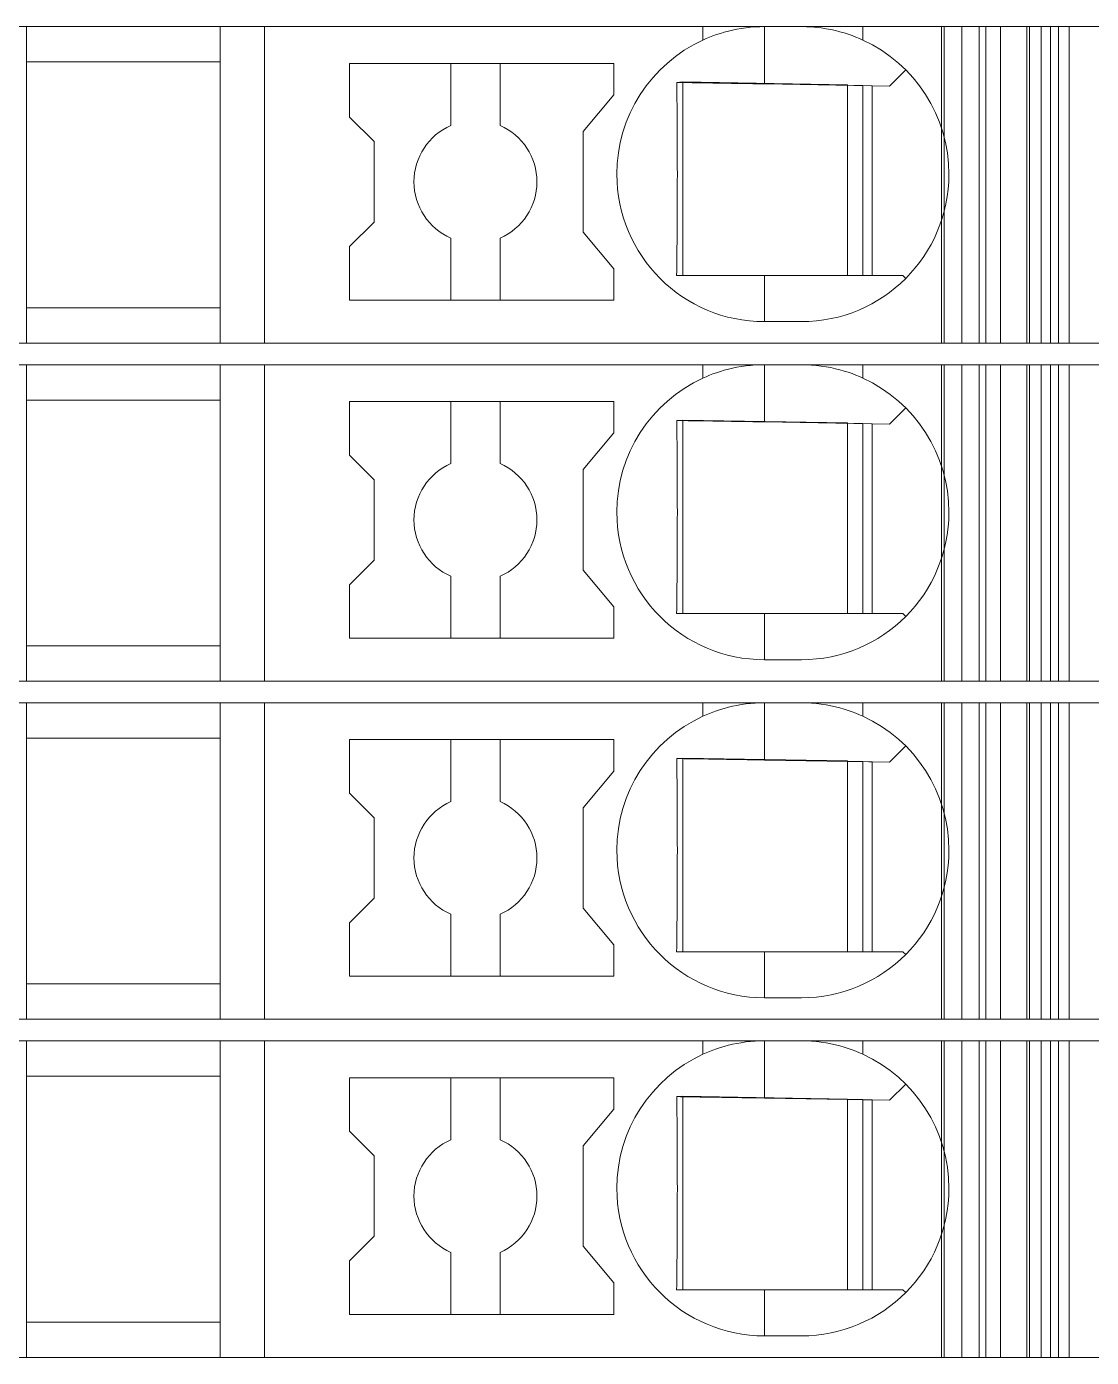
# Model space of a CAD drawing. Header units: millimetres. Extents: x 0 to 1680, y 0 to 1188.
# Drawn here: x 937.05 to 954.37, y 276.35 to 298 of the extents above; entities that cross this region are included whole.
import ezdxf
from ezdxf.enums import TextEntityAlignment as Align

# ---------------------------------------------------------------- set-up
doc = ezdxf.new("R2010")
doc.units = ezdxf.units.MM
for name, color, linetype, lineweight in [('EPLAN309', 5, 'Continuous', 5), ('EPLAN493', 5, 'Continuous', 5), ('MAIN-1', 7, 'Continuous', 5), ('MAIN-2', 7, 'Continuous', 5)]:
    doc.layers.add(name, color=color, linetype=linetype, lineweight=lineweight)
doc.styles.add('Tahoma', font='')
doc.styles.get('Tahoma').set_extended_font_data('Tahoma')

# ---------------------------------------------------------------- blocks, each defined once
blk = doc.blocks.new('EPLSYM_LibrarySPECIAL_Symbol12_Variant0_Placement8_59')
at = {"layer": 'EPLAN309', "lineweight": 13, "ltscale": 16}
blk.add_lwpolyline([(0, -5.15), (68.15, -5.15), (68.15, 0), (0, 0)], close=True, dxfattribs=at)
at = {"layer": 'EPLAN493', "color": 5, "style": 'Tahoma'}
blk.add_attdef('17_20450', text='', height=2.3478, dxfattribs=at).set_placement((0, -21.83478), align=Align.MIDDLE_RIGHT)
blk = doc.blocks.new('EPLSYM_LibrarySPECIAL_Symbol12_Variant0_Placement8_60')
at = {"layer": 'EPLAN309', "lineweight": 13, "ltscale": 16}
blk.add_lwpolyline([(0, -5.15), (68.15, -5.15), (68.15, 0), (0, 0)], close=True, dxfattribs=at)
at = {"layer": 'EPLAN493', "color": 5, "style": 'Tahoma'}
blk.add_attdef('17_20450', text='', height=2.3478, dxfattribs=at).set_placement((0, -21.83478), align=Align.MIDDLE_RIGHT)
blk = doc.blocks.new('EPLSYM_LibrarySPECIAL_Symbol12_Variant0_Placement8_61')
at = {"layer": 'EPLAN309', "lineweight": 13, "ltscale": 16}
blk.add_lwpolyline([(0, -5.15), (68.15, -5.15), (68.15, 0), (0, 0)], close=True, dxfattribs=at)
at = {"layer": 'EPLAN493', "color": 5, "style": 'Tahoma'}
blk.add_attdef('17_20450', text='', height=2.3478, dxfattribs=at).set_placement((0, -21.83478), align=Align.MIDDLE_RIGHT)
blk = doc.blocks.new('EPLSYM_LibrarySPECIAL_Symbol12_Variant0_Placement8_62')
at = {"layer": 'EPLAN309', "lineweight": 13, "ltscale": 16}
blk.add_lwpolyline([(0, -5.15), (68.15, -5.15), (68.15, 0), (0, 0)], close=True, dxfattribs=at)
at = {"layer": 'EPLAN493', "color": 5, "style": 'Tahoma'}
blk.add_attdef('17_20450', text='', height=2.3478, dxfattribs=at).set_placement((0, -21.83478), align=Align.MIDDLE_RIGHT)

msp = doc.modelspace()

# ---------------------------------------------------------------- linework, layer by layer
at = {"layer": 'MAIN-1'}
for p, q in [((937.05, 298), (940.2, 298)), ((937.05, 298), (937.05, 292.85)), ((940.919, 298), (940.2, 298)), ((940.2, 292.85), (940.2, 298)), ((948.05, 298), (940.919, 298)), ((940.919, 298), (940.919, 292.85)), ((948.05, 298), (949.05, 298)), ((948.05, 297.782), (948.05, 298)), ((948.397, 297.909), (948.333, 297.89)), ((948.463, 297.927), (948.397, 297.909)), ((948.531, 297.943), (948.463, 297.927)), ((948.601, 297.958), (948.531, 297.943)), ((948.673, 297.97), (948.601, 297.958)), ((948.746, 297.981), (948.673, 297.97)), ((948.821, 297.989), (948.746, 297.981)), ((948.897, 297.995), (948.821, 297.989)), ((948.973, 297.999), (948.897, 297.995)), ((949.05, 298), (948.973, 297.999)), ((949.05, 297.068), (949.05, 298)), ((949.05, 298), (949.65, 298)), ((949.65, 298), (949.732, 297.999)), ((950.65, 298), (949.65, 298)), ((949.732, 297.999), (949.814, 297.994)), ((949.814, 297.994), (949.896, 297.987)), ((949.896, 297.987), (949.975, 297.978)), ((949.975, 297.978), (950.053, 297.966)), ((950.053, 297.966), (950.13, 297.952)), ((950.13, 297.952), (950.204, 297.935)), ((950.204, 297.935), (950.275, 297.917)), ((950.275, 297.917), (950.345, 297.897)), ((950.65, 298), (953.704, 298)), ((950.65, 297.782), (950.65, 298)), ((953.832, 298), (953.704, 298)), ((953.704, 292.85), (953.704, 298)), ((953.832, 298), (954.367, 298)), ((953.832, 292.85), (953.832, 298)), ((948.102, 297.805), (948.05, 297.782)), ((948.156, 297.827), (948.102, 297.805)), ((948.213, 297.849), (948.156, 297.827)), ((948.272, 297.87), (948.213, 297.849)), ((948.333, 297.89), (948.272, 297.87)), ((950.345, 297.897), (950.411, 297.876)), ((950.411, 297.876), (950.475, 297.854)), ((950.475, 297.854), (950.536, 297.831)), ((950.536, 297.831), (950.594, 297.806)), ((950.594, 297.806), (950.65, 297.782)), ((937.05, 297.425), (940.2, 297.425)), ((942.3, 297.4), (942.3, 296.529)), ((942.3, 297.4), (946.6, 297.4)), ((943.95, 297.4), (943.95, 296.392)), ((944.75, 296.392), (944.75, 297.4)), ((946.6, 296.889), (946.6, 297.4)), ((951.083, 297.033), (951.347, 297.297)), ((947.624, 297.092), (947.625, 297.022)), ((947.685, 297.091), (947.624, 297.092)), ((947.746, 297.09), (947.685, 297.091)), ((947.721, 297.091), (947.721, 293.95)), ((947.809, 297.089), (947.746, 297.09)), ((947.873, 297.088), (947.809, 297.089)), ((947.937, 297.087), (947.873, 297.088)), ((948.003, 297.086), (947.937, 297.087)), ((948.071, 297.085), (948.003, 297.086)), ((948.14, 297.084), (948.071, 297.085)), ((948.21, 297.082), (948.14, 297.084)), ((948.283, 297.081), (948.21, 297.082)), ((948.358, 297.08), (948.283, 297.081)), ((948.435, 297.079), (948.358, 297.08)), ((948.514, 297.077), (948.435, 297.079)), ((948.597, 297.076), (948.514, 297.077)), ((948.682, 297.075), (948.597, 297.076)), ((948.771, 297.073), (948.682, 297.075)), ((948.862, 297.071), (948.771, 297.073)), ((948.955, 297.07), (948.862, 297.071)), ((949.05, 297.068), (948.955, 297.07)), ((949.05, 297.068), (951.083, 297.033)), ((950.4, 297.045), (950.4, 293.95)), ((950.65, 293.95), (950.65, 297.04)), ((946.1, 296.293), (946.6, 296.889)), ((947.625, 297.022), (947.625, 296.95)), ((947.625, 296.95), (947.626, 296.877)), ((947.626, 296.877), (947.627, 296.803)), ((950.8, 297.038), (950.8, 293.95)), ((947.627, 296.803), (947.628, 296.727)), ((947.628, 296.727), (947.628, 296.649)), ((947.628, 296.649), (947.629, 296.57)), ((942.7, 296.129), (942.3, 296.529)), ((947.629, 296.57), (947.63, 296.488)), ((947.63, 296.488), (947.63, 296.404)), ((947.63, 296.404), (947.631, 296.317)), ((946.1, 296.293), (946.1, 294.657)), ((947.631, 296.317), (947.631, 296.226)), ((947.631, 296.226), (947.632, 296.132)), ((942.7, 296.129), (942.7, 294.821)), ((947.632, 296.132), (947.633, 296.034)), ((947.633, 296.034), (947.633, 295.931)), ((947.633, 295.931), (947.633, 295.824)), ((947.633, 295.824), (947.633, 295.713)), ((947.633, 295.713), (947.634, 295.6)), ((947.634, 295.6), (947.633, 295.479)), ((947.633, 295.479), (947.633, 295.361)), ((947.633, 295.361), (947.633, 295.247)), ((947.633, 295.247), (947.632, 295.138)), ((947.632, 295.138), (947.632, 295.034)), ((947.632, 295.034), (947.631, 294.934)), ((947.631, 294.934), (947.631, 294.839)), ((942.7, 294.821), (942.3, 294.421)), ((946.1, 294.657), (946.6, 294.061)), ((947.629, 294.659), (947.628, 294.573)), ((947.63, 294.748), (947.629, 294.659)), ((947.631, 294.839), (947.63, 294.748)), ((943.95, 294.558), (943.95, 293.55)), ((944.75, 294.558), (944.75, 293.55)), ((947.628, 294.49), (947.627, 294.408)), ((947.628, 294.573), (947.628, 294.49)), ((942.3, 294.421), (942.3, 293.55)), ((947.625, 294.25), (947.624, 294.174)), ((947.626, 294.329), (947.625, 294.25)), ((947.627, 294.408), (947.626, 294.329)), ((946.6, 293.55), (946.6, 294.061)), ((947.623, 294.024), (947.622, 293.95)), ((947.624, 294.098), (947.623, 294.024)), ((947.624, 294.174), (947.624, 294.098)), ((947.622, 293.95), (947.683, 293.95)), ((947.683, 293.95), (947.746, 293.95)), ((947.746, 293.95), (947.809, 293.95)), ((947.809, 293.95), (947.873, 293.95)), ((947.873, 293.95), (947.939, 293.95)), ((947.939, 293.95), (948.005, 293.95)), ((948.005, 293.95), (948.074, 293.95)), ((948.074, 293.95), (948.144, 293.95)), ((948.144, 293.95), (948.215, 293.95)), ((948.215, 293.95), (948.289, 293.95)), ((948.289, 293.95), (948.364, 293.95)), ((948.364, 293.95), (948.442, 293.95)), ((948.442, 293.95), (948.522, 293.95)), ((948.522, 293.95), (948.605, 293.95)), ((948.605, 293.95), (948.69, 293.95)), ((948.69, 293.95), (948.778, 293.95)), ((948.778, 293.95), (948.867, 293.95)), ((948.867, 293.95), (948.958, 293.95)), ((948.958, 293.95), (949.05, 293.95)), ((949.05, 293.95), (951.3, 293.95)), ((949.05, 293.95), (949.05, 293.2)), ((951.347, 293.903), (951.3, 293.95)), ((937.05, 293.425), (940.2, 293.425)), ((946.6, 293.55), (942.3, 293.55)), ((949.65, 293.2), (949.05, 293.2)), ((937.05, 292.85), (940.2, 292.85)), ((940.919, 292.85), (940.2, 292.85)), ((940.919, 292.85), (953.704, 292.85)), ((952.544, 292.85), (952.544, 292.85)), ((952.65, 292.85), (952.65, 292.85)), ((953.832, 292.85), (953.704, 292.85)), ((953.832, 292.85), (954.367, 292.85)), ((937.05, 292.5), (940.2, 292.5)), ((937.05, 292.5), (937.05, 287.35)), ((940.919, 292.5), (940.2, 292.5)), ((940.2, 287.35), (940.2, 292.5)), ((948.05, 292.5), (940.919, 292.5)), ((940.919, 292.5), (940.919, 287.35)), ((948.05, 292.5), (949.05, 292.5)), ((948.05, 292.282), (948.05, 292.5)), ((948.897, 292.495), (948.821, 292.489)), ((948.973, 292.499), (948.897, 292.495)), ((949.05, 292.5), (948.973, 292.499)), ((949.05, 291.568), (949.05, 292.5)), ((949.05, 292.5), (949.65, 292.5)), ((949.65, 292.5), (949.732, 292.499)), ((950.65, 292.5), (949.65, 292.5)), ((949.732, 292.499), (949.814, 292.494)), ((949.814, 292.494), (949.896, 292.487)), ((950.65, 292.5), (953.704, 292.5)), ((950.65, 292.282), (950.65, 292.5)), ((953.832, 292.5), (953.704, 292.5)), ((953.704, 287.35), (953.704, 292.5)), ((953.832, 292.5), (954.367, 292.5)), ((953.832, 287.35), (953.832, 292.5)), ((948.102, 292.305), (948.05, 292.282)), ((948.156, 292.327), (948.102, 292.305)), ((948.213, 292.349), (948.156, 292.327)), ((948.272, 292.37), (948.213, 292.349)), ((948.333, 292.39), (948.272, 292.37)), ((948.397, 292.409), (948.333, 292.39)), ((948.463, 292.427), (948.397, 292.409)), ((948.531, 292.443), (948.463, 292.427)), ((948.601, 292.458), (948.531, 292.443)), ((948.673, 292.47), (948.601, 292.458)), ((948.746, 292.481), (948.673, 292.47)), ((948.821, 292.489), (948.746, 292.481)), ((949.896, 292.487), (949.975, 292.478)), ((949.975, 292.478), (950.053, 292.466)), ((950.053, 292.466), (950.13, 292.452)), ((950.13, 292.452), (950.204, 292.435)), ((950.204, 292.435), (950.275, 292.417)), ((950.275, 292.417), (950.345, 292.397)), ((950.345, 292.397), (950.411, 292.376)), ((950.411, 292.376), (950.475, 292.354)), ((950.475, 292.354), (950.536, 292.331)), ((950.536, 292.331), (950.594, 292.306)), ((950.594, 292.306), (950.65, 292.282)), ((937.05, 291.925), (940.2, 291.925)), ((942.3, 291.9), (942.3, 291.029)), ((942.3, 291.9), (946.6, 291.9)), ((943.95, 291.9), (943.95, 290.892)), ((944.75, 290.892), (944.75, 291.9)), ((946.6, 291.389), (946.6, 291.9)), ((951.083, 291.533), (951.347, 291.797)), ((947.624, 291.592), (947.625, 291.522)), ((947.685, 291.591), (947.624, 291.592)), ((947.625, 291.522), (947.625, 291.45)), ((947.625, 291.45), (947.626, 291.377)), ((947.746, 291.59), (947.685, 291.591)), ((947.721, 291.591), (947.721, 288.45)), ((947.809, 291.589), (947.746, 291.59)), ((947.873, 291.588), (947.809, 291.589)), ((947.937, 291.587), (947.873, 291.588)), ((948.003, 291.586), (947.937, 291.587)), ((948.071, 291.585), (948.003, 291.586)), ((948.14, 291.584), (948.071, 291.585)), ((948.21, 291.582), (948.14, 291.584)), ((948.283, 291.581), (948.21, 291.582)), ((948.358, 291.58), (948.283, 291.581)), ((948.435, 291.579), (948.358, 291.58)), ((948.514, 291.577), (948.435, 291.579)), ((948.597, 291.576), (948.514, 291.577)), ((948.682, 291.575), (948.597, 291.576)), ((948.771, 291.573), (948.682, 291.575)), ((948.862, 291.571), (948.771, 291.573)), ((948.955, 291.57), (948.862, 291.571)), ((949.05, 291.568), (948.955, 291.57)), ((949.05, 291.568), (951.083, 291.533)), ((950.4, 291.545), (950.4, 288.45)), ((950.65, 288.45), (950.65, 291.54)), ((950.8, 291.538), (950.8, 288.45)), ((946.1, 290.793), (946.6, 291.389)), ((947.626, 291.377), (947.627, 291.303)), ((947.627, 291.303), (947.628, 291.227)), ((947.628, 291.227), (947.628, 291.149)), ((942.7, 290.629), (942.3, 291.029)), ((947.628, 291.149), (947.629, 291.07)), ((947.629, 291.07), (947.63, 290.988)), ((947.63, 290.988), (947.63, 290.904)), ((946.1, 290.793), (946.1, 289.157)), ((947.63, 290.904), (947.631, 290.817)), ((947.631, 290.817), (947.631, 290.726)), ((942.7, 290.629), (942.7, 289.321)), ((947.631, 290.726), (947.632, 290.632)), ((947.632, 290.632), (947.633, 290.534)), ((947.633, 290.534), (947.633, 290.431)), ((947.633, 290.431), (947.633, 290.324)), ((947.633, 290.324), (947.633, 290.213)), ((947.633, 290.213), (947.634, 290.1)), ((947.634, 290.1), (947.633, 289.979)), ((947.633, 289.979), (947.633, 289.861)), ((947.633, 289.747), (947.632, 289.638)), ((947.633, 289.861), (947.633, 289.747)), ((947.632, 289.534), (947.631, 289.434)), ((947.632, 289.638), (947.632, 289.534)), ((942.7, 289.321), (942.3, 288.921)), ((947.63, 289.248), (947.629, 289.159)), ((947.631, 289.339), (947.63, 289.248)), ((947.631, 289.434), (947.631, 289.339)), ((943.95, 289.058), (943.95, 288.05)), ((944.75, 289.058), (944.75, 288.05)), ((946.1, 289.157), (946.6, 288.561)), ((947.629, 289.159), (947.628, 289.073)), ((947.628, 289.073), (947.628, 288.99)), ((942.3, 288.921), (942.3, 288.05)), ((947.626, 288.829), (947.625, 288.75)), ((947.627, 288.908), (947.626, 288.829)), ((947.628, 288.99), (947.627, 288.908)), ((947.624, 288.598), (947.623, 288.524)), ((947.625, 288.75), (947.624, 288.674)), ((947.624, 288.674), (947.624, 288.598)), ((946.6, 288.05), (946.6, 288.561)), ((947.623, 288.524), (947.622, 288.45)), ((947.622, 288.45), (947.683, 288.45)), ((947.683, 288.45), (947.746, 288.45)), ((947.746, 288.45), (947.809, 288.45)), ((947.809, 288.45), (947.873, 288.45)), ((947.873, 288.45), (947.939, 288.45)), ((947.939, 288.45), (948.005, 288.45)), ((948.005, 288.45), (948.074, 288.45)), ((948.074, 288.45), (948.144, 288.45)), ((948.144, 288.45), (948.215, 288.45)), ((948.215, 288.45), (948.289, 288.45)), ((948.289, 288.45), (948.364, 288.45)), ((948.364, 288.45), (948.442, 288.45)), ((948.442, 288.45), (948.522, 288.45)), ((948.522, 288.45), (948.605, 288.45)), ((948.605, 288.45), (948.69, 288.45)), ((948.69, 288.45), (948.778, 288.45)), ((948.778, 288.45), (948.867, 288.45)), ((948.867, 288.45), (948.958, 288.45)), ((948.958, 288.45), (949.05, 288.45)), ((949.05, 288.45), (951.3, 288.45)), ((949.05, 288.45), (949.05, 287.7)), ((951.347, 288.403), (951.3, 288.45)), ((946.6, 288.05), (942.3, 288.05)), ((937.05, 287.925), (940.2, 287.925)), ((949.65, 287.7), (949.05, 287.7)), ((937.05, 287.35), (940.2, 287.35)), ((940.919, 287.35), (940.2, 287.35)), ((940.919, 287.35), (953.704, 287.35)), ((952.544, 287.35), (952.544, 287.35)), ((952.65, 287.35), (952.65, 287.35)), ((953.832, 287.35), (953.704, 287.35)), ((953.832, 287.35), (954.367, 287.35)), ((937.05, 287), (940.2, 287)), ((937.05, 287), (937.05, 281.85)), ((940.919, 287), (940.2, 287)), ((940.2, 281.85), (940.2, 287)), ((948.05, 287), (940.919, 287)), ((940.919, 287), (940.919, 281.85)), ((948.05, 287), (949.05, 287)), ((948.05, 286.782), (948.05, 287)), ((948.272, 286.87), (948.213, 286.849)), ((948.333, 286.89), (948.272, 286.87)), ((948.397, 286.909), (948.333, 286.89)), ((948.463, 286.927), (948.397, 286.909)), ((948.531, 286.943), (948.463, 286.927)), ((948.601, 286.958), (948.531, 286.943)), ((948.673, 286.97), (948.601, 286.958)), ((948.746, 286.981), (948.673, 286.97)), ((948.821, 286.989), (948.746, 286.981)), ((948.897, 286.995), (948.821, 286.989)), ((948.973, 286.999), (948.897, 286.995)), ((949.05, 287), (948.973, 286.999)), ((949.05, 286.068), (949.05, 287)), ((949.05, 287), (949.65, 287)), ((949.65, 287), (949.732, 286.999)), ((950.65, 287), (949.65, 287)), ((949.732, 286.999), (949.814, 286.994)), ((949.814, 286.994), (949.896, 286.987)), ((949.896, 286.987), (949.975, 286.978)), ((949.975, 286.978), (950.053, 286.966)), ((950.053, 286.966), (950.13, 286.952)), ((950.13, 286.952), (950.204, 286.935)), ((950.204, 286.935), (950.275, 286.917)), ((950.275, 286.917), (950.345, 286.897)), ((950.345, 286.897), (950.411, 286.876)), ((950.411, 286.876), (950.475, 286.854)), ((950.65, 287), (953.704, 287)), ((950.65, 286.782), (950.65, 287)), ((953.832, 287), (953.704, 287)), ((953.704, 281.85), (953.704, 287)), ((953.832, 287), (954.367, 287)), ((953.832, 281.85), (953.832, 287)), ((948.102, 286.805), (948.05, 286.782)), ((948.156, 286.827), (948.102, 286.805)), ((948.213, 286.849), (948.156, 286.827)), ((950.475, 286.854), (950.536, 286.831)), ((950.536, 286.831), (950.594, 286.806)), ((950.594, 286.806), (950.65, 286.782)), ((937.05, 286.425), (940.2, 286.425)), ((942.3, 286.4), (942.3, 285.529)), ((942.3, 286.4), (946.6, 286.4)), ((943.95, 286.4), (943.95, 285.392)), ((944.75, 285.392), (944.75, 286.4)), ((946.6, 285.889), (946.6, 286.4)), ((951.083, 286.033), (951.347, 286.297)), ((947.624, 286.092), (947.625, 286.022)), ((947.685, 286.091), (947.624, 286.092)), ((947.625, 286.022), (947.625, 285.95)), ((947.746, 286.09), (947.685, 286.091)), ((947.721, 286.091), (947.721, 282.95)), ((947.809, 286.089), (947.746, 286.09)), ((947.873, 286.088), (947.809, 286.089)), ((947.937, 286.087), (947.873, 286.088)), ((948.003, 286.086), (947.937, 286.087)), ((948.071, 286.085), (948.003, 286.086)), ((948.14, 286.084), (948.071, 286.085)), ((948.21, 286.082), (948.14, 286.084)), ((948.283, 286.081), (948.21, 286.082)), ((948.358, 286.08), (948.283, 286.081)), ((948.435, 286.079), (948.358, 286.08)), ((948.514, 286.077), (948.435, 286.079)), ((948.597, 286.076), (948.514, 286.077)), ((948.682, 286.075), (948.597, 286.076)), ((948.771, 286.073), (948.682, 286.075)), ((948.862, 286.071), (948.771, 286.073)), ((948.955, 286.07), (948.862, 286.071)), ((949.05, 286.068), (948.955, 286.07)), ((949.05, 286.068), (951.083, 286.033)), ((950.4, 286.045), (950.4, 282.95)), ((950.65, 282.95), (950.65, 286.04)), ((950.8, 286.038), (950.8, 282.95)), ((946.1, 285.293), (946.6, 285.889)), ((947.625, 285.95), (947.626, 285.877)), ((947.626, 285.877), (947.627, 285.803)), ((947.627, 285.803), (947.628, 285.727)), ((947.628, 285.727), (947.628, 285.649)), ((947.628, 285.649), (947.629, 285.57)), ((947.629, 285.57), (947.63, 285.488)), ((942.7, 285.129), (942.3, 285.529)), ((947.63, 285.488), (947.63, 285.404)), ((947.63, 285.404), (947.631, 285.317)), ((946.1, 285.293), (946.1, 283.657)), ((947.631, 285.317), (947.631, 285.226)), ((947.631, 285.226), (947.632, 285.132)), ((947.632, 285.132), (947.633, 285.034)), ((942.7, 285.129), (942.7, 283.821)), ((947.633, 285.034), (947.633, 284.931)), ((947.633, 284.931), (947.633, 284.824)), ((947.633, 284.824), (947.633, 284.713)), ((947.633, 284.713), (947.634, 284.6)), ((947.634, 284.6), (947.633, 284.479)), ((947.633, 284.479), (947.633, 284.361)), ((947.633, 284.361), (947.633, 284.247)), ((947.633, 284.247), (947.632, 284.138)), ((947.632, 284.138), (947.632, 284.034)), ((947.631, 283.839), (947.63, 283.748)), ((947.632, 284.034), (947.631, 283.934)), ((947.631, 283.934), (947.631, 283.839)), ((942.7, 283.821), (942.3, 283.421)), ((946.1, 283.657), (946.6, 283.061)), ((947.629, 283.659), (947.628, 283.573)), ((947.63, 283.748), (947.629, 283.659)), ((942.3, 283.421), (942.3, 282.55)), ((943.95, 283.558), (943.95, 282.55)), ((944.75, 283.558), (944.75, 282.55)), ((947.627, 283.408), (947.626, 283.329)), ((947.628, 283.49), (947.627, 283.408)), ((947.628, 283.573), (947.628, 283.49)), ((947.625, 283.25), (947.624, 283.174)), ((947.626, 283.329), (947.625, 283.25)), ((946.6, 282.55), (946.6, 283.061)), ((947.623, 283.024), (947.622, 282.95)), ((947.624, 283.098), (947.623, 283.024)), ((947.624, 283.174), (947.624, 283.098)), ((947.622, 282.95), (947.683, 282.95)), ((947.683, 282.95), (947.746, 282.95)), ((947.746, 282.95), (947.809, 282.95)), ((947.809, 282.95), (947.873, 282.95)), ((947.873, 282.95), (947.939, 282.95)), ((947.939, 282.95), (948.005, 282.95)), ((948.005, 282.95), (948.074, 282.95)), ((948.074, 282.95), (948.144, 282.95)), ((948.144, 282.95), (948.215, 282.95)), ((948.215, 282.95), (948.289, 282.95)), ((948.289, 282.95), (948.364, 282.95)), ((948.364, 282.95), (948.442, 282.95)), ((948.442, 282.95), (948.522, 282.95)), ((948.522, 282.95), (948.605, 282.95)), ((948.605, 282.95), (948.69, 282.95)), ((948.69, 282.95), (948.778, 282.95)), ((948.778, 282.95), (948.867, 282.95)), ((948.867, 282.95), (948.958, 282.95)), ((948.958, 282.95), (949.05, 282.95)), ((949.05, 282.95), (951.3, 282.95)), ((949.05, 282.95), (949.05, 282.2)), ((951.347, 282.903), (951.3, 282.95)), ((946.6, 282.55), (942.3, 282.55)), ((937.05, 282.425), (940.2, 282.425)), ((949.65, 282.2), (949.05, 282.2)), ((937.05, 281.85), (940.2, 281.85)), ((940.919, 281.85), (940.2, 281.85)), ((940.919, 281.85), (953.704, 281.85)), ((952.544, 281.85), (952.544, 281.85)), ((952.65, 281.85), (952.65, 281.85)), ((953.832, 281.85), (953.704, 281.85)), ((953.832, 281.85), (954.367, 281.85)), ((937.05, 281.5), (940.2, 281.5)), ((937.05, 281.5), (937.05, 276.35)), ((940.919, 281.5), (940.2, 281.5)), ((940.2, 276.35), (940.2, 281.5)), ((948.05, 281.5), (940.919, 281.5)), ((940.919, 281.5), (940.919, 276.35)), ((948.05, 281.5), (949.05, 281.5)), ((948.05, 281.282), (948.05, 281.5)), ((948.601, 281.458), (948.531, 281.443)), ((948.673, 281.47), (948.601, 281.458)), ((948.746, 281.481), (948.673, 281.47)), ((948.821, 281.489), (948.746, 281.481)), ((948.897, 281.495), (948.821, 281.489)), ((948.973, 281.499), (948.897, 281.495)), ((949.05, 281.5), (948.973, 281.499)), ((949.05, 280.568), (949.05, 281.5)), ((949.05, 281.5), (949.65, 281.5)), ((949.65, 281.5), (949.732, 281.499)), ((950.65, 281.5), (949.65, 281.5)), ((949.732, 281.499), (949.814, 281.494)), ((949.814, 281.494), (949.896, 281.487)), ((949.896, 281.487), (949.975, 281.478)), ((949.975, 281.478), (950.053, 281.466)), ((950.053, 281.466), (950.13, 281.452)), ((950.13, 281.452), (950.204, 281.435)), ((950.65, 281.5), (953.704, 281.5)), ((950.65, 281.282), (950.65, 281.5)), ((953.832, 281.5), (953.704, 281.5)), ((953.704, 276.35), (953.704, 281.5)), ((953.832, 281.5), (954.367, 281.5)), ((953.832, 276.35), (953.832, 281.5)), ((948.102, 281.305), (948.05, 281.282)), ((948.156, 281.327), (948.102, 281.305)), ((948.213, 281.349), (948.156, 281.327)), ((948.272, 281.37), (948.213, 281.349)), ((948.333, 281.39), (948.272, 281.37)), ((948.397, 281.409), (948.333, 281.39)), ((948.463, 281.427), (948.397, 281.409)), ((948.531, 281.443), (948.463, 281.427)), ((950.204, 281.435), (950.275, 281.417)), ((950.275, 281.417), (950.345, 281.397)), ((950.345, 281.397), (950.411, 281.376)), ((950.411, 281.376), (950.475, 281.354)), ((950.475, 281.354), (950.536, 281.331)), ((950.536, 281.331), (950.594, 281.306)), ((950.594, 281.306), (950.65, 281.282)), ((937.05, 280.925), (940.2, 280.925)), ((942.3, 280.9), (942.3, 280.029)), ((942.3, 280.9), (946.6, 280.9)), ((943.95, 280.9), (943.95, 279.892)), ((944.75, 279.892), (944.75, 280.9)), ((946.6, 280.389), (946.6, 280.9)), ((947.624, 280.592), (947.625, 280.522)), ((947.685, 280.591), (947.624, 280.592)), ((947.746, 280.59), (947.685, 280.591)), ((947.721, 280.591), (947.721, 277.45)), ((947.809, 280.589), (947.746, 280.59)), ((947.873, 280.588), (947.809, 280.589)), ((947.937, 280.587), (947.873, 280.588)), ((948.003, 280.586), (947.937, 280.587)), ((948.071, 280.585), (948.003, 280.586)), ((948.14, 280.584), (948.071, 280.585)), ((951.083, 280.533), (951.347, 280.797)), ((946.1, 279.793), (946.6, 280.389)), ((947.625, 280.522), (947.625, 280.45)), ((947.625, 280.45), (947.626, 280.377)), ((947.626, 280.377), (947.627, 280.303)), ((948.21, 280.582), (948.14, 280.584)), ((948.283, 280.581), (948.21, 280.582)), ((948.358, 280.58), (948.283, 280.581)), ((948.435, 280.579), (948.358, 280.58)), ((948.514, 280.577), (948.435, 280.579)), ((948.597, 280.576), (948.514, 280.577)), ((948.682, 280.575), (948.597, 280.576)), ((948.771, 280.573), (948.682, 280.575)), ((948.862, 280.571), (948.771, 280.573)), ((948.955, 280.57), (948.862, 280.571)), ((949.05, 280.568), (948.955, 280.57)), ((949.05, 280.568), (951.083, 280.533)), ((950.4, 280.545), (950.4, 277.45)), ((950.65, 277.45), (950.65, 280.54)), ((950.8, 280.538), (950.8, 277.45)), ((947.627, 280.303), (947.628, 280.227)), ((947.628, 280.227), (947.628, 280.149)), ((942.7, 279.629), (942.3, 280.029)), ((947.628, 280.149), (947.629, 280.07)), ((947.629, 280.07), (947.63, 279.988)), ((947.63, 279.988), (947.63, 279.904)), ((946.1, 279.793), (946.1, 278.157)), ((947.63, 279.904), (947.631, 279.817)), ((947.631, 279.817), (947.631, 279.726)), ((947.631, 279.726), (947.632, 279.632)), ((942.7, 279.629), (942.7, 278.321)), ((947.632, 279.632), (947.633, 279.534)), ((947.633, 279.534), (947.633, 279.431)), ((947.633, 279.431), (947.633, 279.324)), ((947.633, 279.324), (947.633, 279.213)), ((947.633, 279.213), (947.634, 279.1)), ((947.634, 279.1), (947.633, 278.979)), ((947.633, 278.979), (947.633, 278.861)), ((947.633, 278.861), (947.633, 278.747)), ((947.633, 278.747), (947.632, 278.638)), ((947.632, 278.638), (947.632, 278.534)), ((947.632, 278.534), (947.631, 278.434)), ((947.631, 278.434), (947.631, 278.339)), ((942.7, 278.321), (942.3, 277.921)), ((947.63, 278.248), (947.629, 278.159)), ((947.631, 278.339), (947.63, 278.248)), ((943.95, 278.058), (943.95, 277.05)), ((944.75, 278.058), (944.75, 277.05)), ((946.1, 278.157), (946.6, 277.561)), ((947.628, 277.99), (947.627, 277.908)), ((947.629, 278.159), (947.628, 278.073)), ((947.628, 278.073), (947.628, 277.99)), ((942.3, 277.921), (942.3, 277.05)), ((947.626, 277.829), (947.625, 277.75)), ((947.627, 277.908), (947.626, 277.829)), ((946.6, 277.05), (946.6, 277.561)), ((947.624, 277.598), (947.623, 277.524)), ((947.625, 277.75), (947.624, 277.674)), ((947.624, 277.674), (947.624, 277.598)), ((947.623, 277.524), (947.622, 277.45)), ((947.622, 277.45), (947.683, 277.45)), ((947.683, 277.45), (947.746, 277.45)), ((947.746, 277.45), (947.809, 277.45)), ((947.809, 277.45), (947.873, 277.45)), ((947.873, 277.45), (947.939, 277.45)), ((947.939, 277.45), (948.005, 277.45)), ((948.005, 277.45), (948.074, 277.45)), ((948.074, 277.45), (948.144, 277.45)), ((948.144, 277.45), (948.215, 277.45)), ((948.215, 277.45), (948.289, 277.45)), ((948.289, 277.45), (948.364, 277.45)), ((948.364, 277.45), (948.442, 277.45)), ((948.442, 277.45), (948.522, 277.45)), ((948.522, 277.45), (948.605, 277.45)), ((948.605, 277.45), (948.69, 277.45)), ((948.69, 277.45), (948.778, 277.45)), ((948.778, 277.45), (948.867, 277.45)), ((948.867, 277.45), (948.958, 277.45)), ((948.958, 277.45), (949.05, 277.45)), ((949.05, 277.45), (951.3, 277.45)), ((949.05, 277.45), (949.05, 276.7)), ((951.347, 277.403), (951.3, 277.45)), ((937.05, 276.925), (940.2, 276.925)), ((946.6, 277.05), (942.3, 277.05)), ((949.65, 276.7), (949.05, 276.7)), ((937.05, 276.35), (940.2, 276.35)), ((940.919, 276.35), (940.2, 276.35)), ((940.919, 276.35), (953.704, 276.35)), ((952.544, 276.35), (952.544, 276.35)), ((952.65, 276.35), (952.65, 276.35)), ((953.832, 276.35), (953.704, 276.35)), ((953.832, 276.35), (954.367, 276.35))]:
    msp.add_line(p, q, dxfattribs=at)
for centre, radius, start, end in [((949.05, 295.6), 2.4, 114.6244, 180), ((949.65, 295.6), 2.4, 0, 65.3756), ((944.35, 295.475), 1, 113.5782, 180), ((944.35, 295.475), 1, 0, 66.4218), ((949.05, 295.6), 2.4, 180, 270), ((949.65, 295.6), 2.4, 270, 0), ((944.35, 295.475), 1, 180, 246.4218), ((944.35, 295.475), 1, 293.5782, 0), ((949.05, 290.1), 2.4, 114.6244, 180), ((949.65, 290.1), 2.4, 0, 65.3756), ((944.35, 289.975), 1, 113.5782, 180), ((944.35, 289.975), 1, 0, 66.4218), ((944.35, 289.975), 1, 180, 246.4218), ((944.35, 289.975), 1, 293.5782, 0), ((949.05, 290.1), 2.4, 180, 270), ((949.65, 290.1), 2.4, 270, 0), ((949.05, 284.6), 2.4, 114.6244, 180), ((949.65, 284.6), 2.4, 0, 65.3756), ((944.35, 284.475), 1, 113.5782, 180), ((944.35, 284.475), 1, 0, 66.4218), ((949.05, 284.6), 2.4, 180, 270), ((949.65, 284.6), 2.4, 270, 0), ((944.35, 284.475), 1, 180, 246.4218), ((944.35, 284.475), 1, 293.5782, 0), ((949.05, 279.1), 2.4, 114.6244, 180), ((949.65, 279.1), 2.4, 0, 65.3756), ((944.35, 278.975), 1, 113.5782, 180), ((944.35, 278.975), 1, 0, 66.4218), ((949.05, 279.1), 2.4, 180, 270), ((949.65, 279.1), 2.4, 270, 0), ((944.35, 278.975), 1, 180, 246.4218), ((944.35, 278.975), 1, 293.5782, 0)]:
    msp.add_arc(centre, radius, start, end, dxfattribs=at)
at = {"layer": 'MAIN-2'}
for p, q in [((951.931, 292.85), (951.931, 298)), ((951.971, 298), (951.971, 292.85)), ((952.262, 298), (952.262, 292.85)), ((952.544, 292.85), (952.544, 298)), ((952.65, 292.85), (952.65, 298)), ((952.891, 298), (952.891, 292.85)), ((953.316, 298), (953.316, 292.85)), ((953.361, 298), (953.361, 292.85)), ((953.363, 292.85), (953.363, 298)), ((953.55, 298), (953.55, 292.85)), ((954.008, 292.85), (954.008, 298)), ((947.721, 297.1), (947.624, 297.092)), ((947.721, 297.1), (947.721, 297.091)), ((950.4, 297.053), (947.721, 297.1)), ((950.4, 297.048), (950.4, 297.053)), ((950.65, 297.043), (950.4, 297.048)), ((950.4, 297.048), (950.4, 297.045)), ((950.65, 297.043), (950.65, 297.042)), ((950.8, 297.039), (950.65, 297.042)), ((950.65, 297.04), (950.65, 297.042)), ((950.8, 297.038), (950.8, 297.039)), ((950.8, 297.038), (951.083, 297.033)), ((950.8, 297.038), (950.8, 297.038)), ((950.4, 293.95), (950.4, 293.95)), ((950.65, 293.95), (950.65, 293.95)), ((951.347, 293.903), (951.347, 293.903)), ((951.931, 287.35), (951.931, 292.5)), ((951.971, 292.5), (951.971, 287.35)), ((952.262, 292.5), (952.262, 287.35)), ((952.544, 287.35), (952.544, 292.5)), ((952.65, 287.35), (952.65, 292.5)), ((952.891, 292.5), (952.891, 287.35)), ((953.316, 292.5), (953.316, 287.35)), ((953.361, 292.5), (953.361, 287.35)), ((953.363, 287.35), (953.363, 292.5)), ((953.55, 292.5), (953.55, 287.35)), ((954.008, 287.35), (954.008, 292.5)), ((947.721, 291.6), (947.624, 291.592)), ((947.721, 291.6), (947.721, 291.591)), ((950.4, 291.553), (947.721, 291.6)), ((950.4, 291.548), (950.4, 291.553)), ((950.65, 291.543), (950.4, 291.548)), ((950.4, 291.548), (950.4, 291.545)), ((950.65, 291.543), (950.65, 291.542)), ((950.8, 291.539), (950.65, 291.542)), ((950.65, 291.54), (950.65, 291.542)), ((950.8, 291.538), (950.8, 291.539)), ((950.8, 291.538), (951.083, 291.533)), ((950.8, 291.538), (950.8, 291.538)), ((950.4, 288.45), (950.4, 288.45)), ((950.65, 288.45), (950.65, 288.45)), ((951.347, 288.403), (951.347, 288.403)), ((951.931, 281.85), (951.931, 287)), ((951.971, 287), (951.971, 281.85)), ((952.262, 287), (952.262, 281.85)), ((952.544, 281.85), (952.544, 287)), ((952.65, 281.85), (952.65, 287)), ((952.891, 287), (952.891, 281.85)), ((953.316, 287), (953.316, 281.85)), ((953.361, 287), (953.361, 281.85)), ((953.363, 281.85), (953.363, 287)), ((953.55, 287), (953.55, 281.85)), ((954.008, 281.85), (954.008, 287)), ((947.721, 286.1), (947.624, 286.092)), ((947.721, 286.1), (947.721, 286.091)), ((950.4, 286.053), (947.721, 286.1)), ((950.4, 286.048), (950.4, 286.053)), ((950.65, 286.043), (950.4, 286.048)), ((950.4, 286.048), (950.4, 286.045)), ((950.65, 286.043), (950.65, 286.042)), ((950.8, 286.039), (950.65, 286.042)), ((950.65, 286.04), (950.65, 286.042)), ((950.8, 286.038), (950.8, 286.039)), ((950.8, 286.038), (951.083, 286.033)), ((950.8, 286.038), (950.8, 286.038)), ((950.4, 282.95), (950.4, 282.95)), ((950.65, 282.95), (950.65, 282.95)), ((951.347, 282.903), (951.347, 282.903)), ((951.931, 276.35), (951.931, 281.5)), ((951.971, 281.5), (951.971, 276.35)), ((952.262, 281.5), (952.262, 276.35)), ((952.544, 276.35), (952.544, 281.5)), ((952.65, 276.35), (952.65, 281.5)), ((952.891, 281.5), (952.891, 276.35)), ((953.316, 281.5), (953.316, 276.35)), ((953.361, 281.5), (953.361, 276.35)), ((953.363, 276.35), (953.363, 281.5)), ((953.55, 281.5), (953.55, 276.35)), ((954.008, 276.35), (954.008, 281.5)), ((947.721, 280.6), (947.624, 280.592)), ((947.721, 280.6), (947.721, 280.591)), ((950.4, 280.553), (947.721, 280.6)), ((950.4, 280.548), (950.4, 280.553)), ((950.65, 280.543), (950.4, 280.548)), ((950.4, 280.548), (950.4, 280.545)), ((950.65, 280.543), (950.65, 280.542)), ((950.8, 280.539), (950.65, 280.542)), ((950.65, 280.54), (950.65, 280.542)), ((950.8, 280.538), (950.8, 280.539)), ((950.8, 280.538), (951.083, 280.533)), ((950.8, 280.538), (950.8, 280.538)), ((950.4, 277.45), (950.4, 277.45)), ((950.65, 277.45), (950.65, 277.45)), ((951.347, 277.403), (951.347, 277.403))]:
    msp.add_line(p, q, dxfattribs=at)

# ---------------------------------------------------------------- block references
for name, p in [('EPLSYM_LibrarySPECIAL_Symbol12_Variant0_Placement8_59', (901, 298)), ('EPLSYM_LibrarySPECIAL_Symbol12_Variant0_Placement8_60', (901, 292.5)), ('EPLSYM_LibrarySPECIAL_Symbol12_Variant0_Placement8_61', (901, 287)), ('EPLSYM_LibrarySPECIAL_Symbol12_Variant0_Placement8_62', (901, 281.5))]:
    msp.add_blockref(name, p)

doc.saveas('drawing.dxf')
